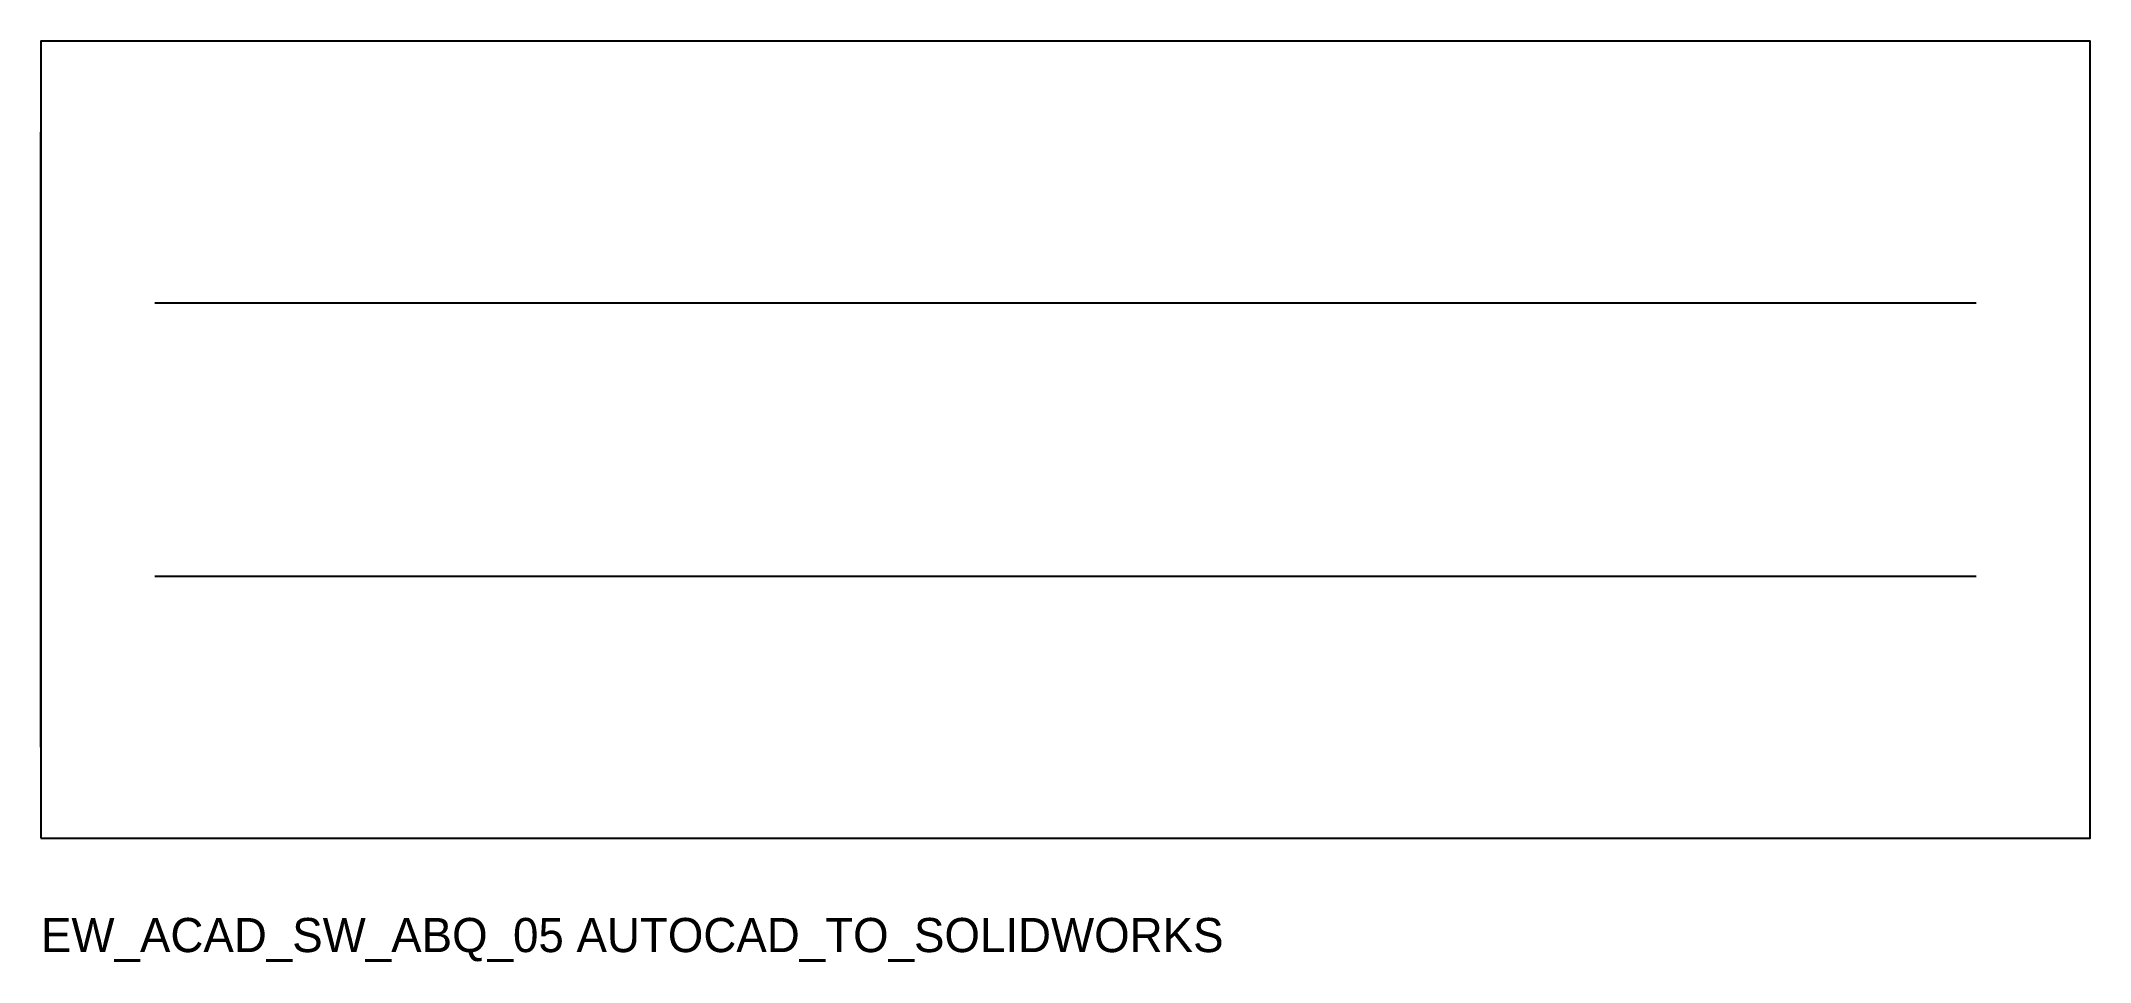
# Model space of a CAD drawing. Header units: millimetres. Extents: x 0 to 180, y -11 to 70.
import ezdxf

# ---------------------------------------------------------------- set-up
doc = ezdxf.new("R2010")
doc.units = ezdxf.units.MM
doc.header["$MEASUREMENT"] = 0
for name, color, linetype in [('CHAIN', 2, 'Continuous'), ('LOAD', 7, 'Continuous'), ('OUTLINE', 7, 'Continuous'), ('REFERENCE', 7, 'Continuous')]:
    doc.layers.add(name, color=color, linetype=linetype)

msp = doc.modelspace()

# ---------------------------------------------------------------- linework, layer by layer
at = {"layer": 'LOAD'}
for p, q in [((0, 8), (0, 62)), ((180, 8), (180, 62))]:
    msp.add_line(p, q, dxfattribs=at)
at = {"layer": 'OUTLINE'}
msp.add_lwpolyline([(0, 0), (180, 0), (180, 70), (0, 70)], close=True, dxfattribs=at)
at = {"layer": 'REFERENCE'}
for p, q in [((10, 47), (170, 47)), ((10, 23), (170, 23))]:
    msp.add_line(p, q, dxfattribs=at)

# ---------------------------------------------------------------- texts
at = {"layer": 'CHAIN'}
msp.add_text('EW_ACAD_SW_ABQ_05 AUTOCAD_TO_SOLIDWORKS', height=3, dxfattribs=at).set_placement((0, -10))

doc.saveas('drawing.dxf')
